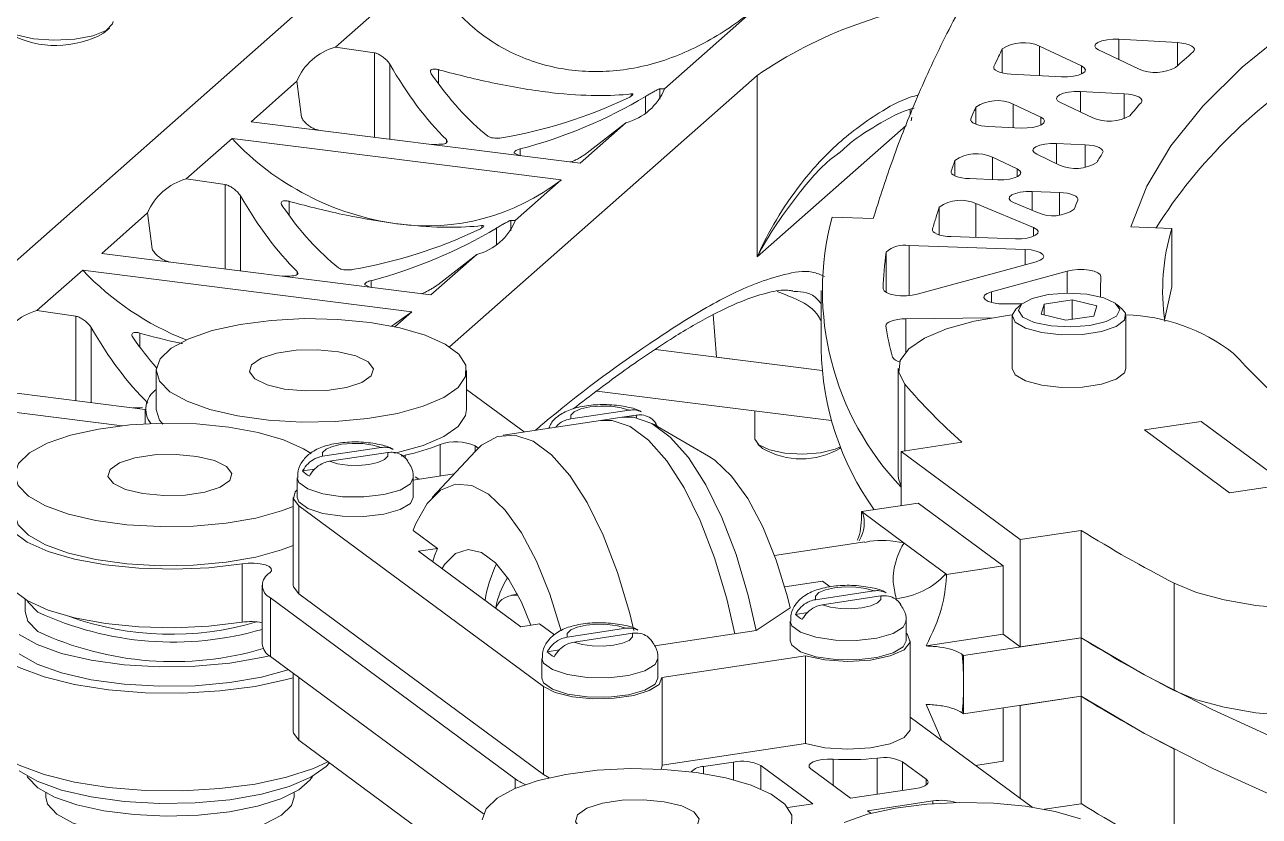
# Model space of a CAD drawing. Header units: millimetres. Extents: x 30 to 313, y 16 to 167.
# Drawn here: x 139.13 to 168.95, y 70.32 to 89.44 of the extents above; entities that cross this region are included whole.
import ezdxf

# ---------------------------------------------------------------- set-up
doc = ezdxf.new("R2010")
doc.units = ezdxf.units.MM

msp = doc.modelspace()

# ---------------------------------------------------------------- linework, layer by layer
at = {"color": 7, "linetype": 'Continuous', "lineweight": 15}
for p, q in [((146.635, 88.892), (149.05, 91.022)), ((154.586, 87.89), (157.001, 90.02)), ((128.372, 74.435), (145.596, 89.625)), ((141.033, 89.231), (141.173, 89.355)), ((146.635, 88.892), (147.575, 88.76)), ((163.646, 88.92), (164.661, 88.44)), ((166.975, 89.003), (165.564, 89.085)), ((165.069, 88.825), (166.052, 88.36)), ((144.596, 87.093), (145.703, 88.069)), ((145.814, 87.207), (145.703, 88.069)), ((149.392, 81.659), (156.821, 88.211)), ((156.821, 83.827), (156.821, 88.211)), ((164.178, 88.179), (162.962, 88.24)), ((154.475, 87.89), (154.586, 87.89)), ((165.693, 87.766), (164.631, 87.819)), ((163.01, 87.518), (163.676, 87.203)), ((164.148, 87.558), (164.936, 87.185)), ((160.522, 87.39), (160.522, 87.267)), ((152.547, 86.091), (144.596, 87.093)), ((152.547, 86.091), (153.654, 87.067)), ((153.654, 87.067), (152.714, 86.338)), ((163.202, 86.941), (162.419, 86.976)), ((143.029, 85.711), (144.136, 86.688)), ((152.087, 85.686), (144.136, 86.688)), ((164.745, 86.538), (164.052, 86.568)), ((158.805, 86.343), (158.731, 86.287)), ((162.507, 86.235), (163.102, 85.953)), ((163.578, 86.307), (164.129, 86.046)), ((143.029, 85.711), (143.968, 85.579)), ((150.98, 84.71), (152.087, 85.686)), ((162.637, 85.692), (161.951, 85.718)), ((164.128, 85.384), (163.467, 85.409)), ((162.109, 85.119), (163.502, 84.536)), ((163.02, 85.139), (163.596, 84.898)), ((140.989, 83.913), (142.096, 84.889)), ((142.208, 84.027), (142.096, 84.889)), ((159.628, 84.758), (158.633, 84.791)), ((150.869, 84.71), (150.98, 84.71)), ((166.843, 84.517), (165.848, 84.551)), ((166.843, 83.103), (166.843, 84.517)), ((163.062, 84.267), (161.507, 84.318)), ((148.94, 82.911), (140.989, 83.913)), ((148.94, 82.911), (150.047, 83.887)), ((150.047, 83.887), (149.108, 83.157)), ((163.296, 84.007), (160.492, 84.101)), ((163.563, 83.713), (160.685, 82.928)), ((139.423, 82.531), (140.53, 83.507)), ((148.481, 82.506), (140.53, 83.507)), ((164.313, 83.486), (162.484, 82.988)), ((157.718, 82.992), (157.682, 83.005)), ((158.368, 83.018), (158.368, 81.604)), ((165.118, 83.018), (165.118, 82.865)), ((166.668, 82.311), (166.843, 83.103)), ((162.816, 82.692), (163.22, 82.696)), ((163.212, 82.69), (163.072, 82.566)), ((163.684, 82.444), (163.758, 82.689)), ((164.431, 82.79), (163.758, 82.689)), ((163.758, 82.426), (163.758, 82.689)), ((164.431, 82.79), (165.031, 82.646)), ((164.431, 82.322), (164.431, 82.79)), ((165.031, 82.646), (164.958, 82.401)), ((165.12, 82.878), (165.119, 82.865)), ((165.644, 82.566), (165.504, 82.69)), ((139.423, 82.531), (140.362, 82.399)), ((148.07, 82.143), (148.481, 82.506)), ((155.838, 81.404), (155.762, 82.436)), ((160.417, 82.334), (162.479, 82.355)), ((162.983, 82.404), (162.983, 81.131)), ((163.684, 82.444), (164.284, 82.3)), ((164.284, 82.3), (164.958, 82.401)), ((165.733, 81.131), (165.733, 82.404)), ((158.391, 81.082), (154.363, 81.59)), ((158.391, 81.082), (155.838, 81.404)), ((142.304, 81.089), (142.304, 80.146)), ((149.804, 80.146), (149.804, 81.089)), ((160.233, 81.131), (160.233, 78.538)), ((142.039, 80.146), (137.383, 80.732)), ((149.804, 80.63), (151.196, 79.603)), ((158.621, 79.875), (152.952, 80.589)), ((141.483, 79.752), (136.924, 80.327)), ((142.039, 80.146), (142.039, 79.797)), ((152.322, 79.917), (153.734, 80.129)), ((153.555, 79.958), (153.034, 79.88)), ((153.898, 80.008), (153.615, 79.965)), ((156.763, 80.109), (156.763, 79.441)), ((153.034, 79.88), (150.69, 79.527)), ((155.645, 79.021), (154.315, 79.787)), ((154.418, 79.727), (154.369, 79.804)), ((166.179, 79.65), (167.547, 79.856)), ((168.237, 78.131), (166.179, 79.65)), ((167.547, 79.856), (169.512, 78.404)), ((160.299, 79.131), (161.771, 79.353)), ((146.325, 79.014), (147.737, 79.227)), ((147.901, 79.105), (146.489, 78.893)), ((150.014, 79.14), (148.967, 78.016)), ((150.082, 79.21), (150.01, 79.263)), ((156.836, 79.309), (156.953, 79.205)), ((158.824, 79.205), (158.846, 79.226)), ((160.299, 79.131), (163.179, 77.005)), ((160.299, 77.823), (160.299, 79.131)), ((145.713, 78.494), (145.713, 78.023)), ((145.842, 78.659), (146.136, 78.703)), ((148.513, 78.441), (149.501, 78.589)), ((148.513, 78.023), (148.513, 78.494)), ((148.647, 78.461), (148.564, 78.522)), ((169.255, 78.284), (168.237, 78.131)), ((145.613, 78.023), (145.613, 75.901)), ((159.344, 77.679), (160.711, 77.885)), ((162.768, 76.366), (160.711, 77.885)), ((151.657, 73.452), (145.746, 77.817)), ((145.746, 75.696), (145.746, 77.817)), ((159.344, 77.679), (159.364, 77.664)), ((159.344, 77.631), (159.344, 77.679)), ((159.364, 77.664), (160.372, 76.919)), ((148.51, 77.226), (149.098, 76.791)), ((159.296, 76.989), (159.286, 76.974)), ((163.179, 77.005), (164.651, 77.226)), ((163.179, 77.005), (163.179, 74.412)), ((164.651, 77.226), (164.651, 74.633)), ((148.643, 76.723), (149.098, 76.791)), ((151.111, 74.9), (148.643, 76.723)), ((159.425, 76.948), (157.244, 76.62)), ((160.372, 76.919), (161.38, 76.175)), ((144.377, 75.006), (144.377, 76.42)), ((161.401, 76.16), (162.768, 76.366)), ((162.768, 74.716), (162.768, 76.366)), ((161.38, 76.175), (161.401, 76.16)), ((161.401, 76.16), (161.401, 76.112)), ((144.863, 75.901), (144.863, 74.487)), ((158.403, 75.997), (157.491, 75.86)), ((158.233, 75.552), (159.645, 75.764)), ((158.589, 75.86), (158.403, 75.997)), ((166.896, 73.359), (166.896, 75.952)), ((139.135, 75.56), (139.135, 75.263)), ((145.062, 75.593), (150.974, 71.228)), ((145.062, 74.179), (145.062, 75.593)), ((151.657, 71.331), (145.746, 75.696)), ((151.033, 75.685), (150.886, 75.663)), ((159.809, 75.643), (158.397, 75.43)), ((156.802, 74.807), (157.624, 75.357)), ((157.75, 75.196), (158.044, 75.241)), ((151.567, 74.969), (151.111, 74.9)), ((151.567, 74.969), (151.924, 74.705)), ((157.621, 75.032), (157.621, 74.56)), ((160.421, 74.56), (160.421, 75.032)), ((152.236, 74.65), (153.648, 74.862)), ((153.813, 74.74), (152.401, 74.528)), ((156.802, 74.807), (154.348, 74.437)), ((160.905, 74.435), (162.768, 74.716)), ((161.812, 74.206), (164.651, 74.633)), ((162.768, 74.716), (163.179, 74.412)), ((164.651, 74.633), (163.179, 74.412)), ((164.651, 73.219), (164.651, 74.633)), ((151.753, 74.294), (152.047, 74.338)), ((160.521, 72.439), (160.521, 74.56)), ((145.062, 74.179), (150.208, 70.379)), ((151.624, 74.129), (151.624, 73.658)), ((154.424, 73.658), (154.424, 74.129)), ((154.523, 73.676), (157.988, 74.198)), ((157.988, 72.076), (157.988, 74.198)), ((161.812, 74.206), (161.779, 74.231)), ((161.812, 73.499), (161.812, 74.206)), ((145.613, 73.772), (145.613, 72.366)), ((151.657, 71.331), (151.657, 73.452)), ((154.524, 71.537), (154.524, 73.658)), ((161.812, 72.792), (161.812, 73.499)), ((161.812, 72.792), (164.651, 73.219)), ((164.651, 73.219), (163.179, 72.998)), ((164.651, 73.219), (164.651, 70.626)), ((160.905, 73.021), (161.283, 72.154)), ((161.812, 72.792), (161.779, 72.817)), ((162.768, 71.651), (162.768, 72.936)), ((163.179, 72.998), (163.179, 70.754)), ((160.521, 72.717), (163.464, 70.544)), ((145.746, 72.16), (149.929, 69.071)), ((154.524, 71.555), (157.988, 72.076)), ((166.896, 71.945), (166.896, 69.352)), ((155.523, 71.523), (156.249, 71.632)), ((160.338, 71.637), (160.908, 71.216)), ((162.1, 71.551), (162.768, 71.651)), ((151.794, 71.251), (151.657, 71.331)), ((154.524, 71.537), (154.506, 71.458)), ((156.911, 71.548), (158.167, 70.621)), ((158.12, 71.466), (159.079, 70.758)), ((160.658, 70.995), (159.079, 70.758)), ((139.635, 70.891), (139.635, 70.785)), ((145.635, 70.785), (145.635, 70.891)), ((158.167, 70.621), (157.564, 70.53)), ((161.069, 70.692), (159.49, 70.454)), ((159.49, 70.454), (159.573, 70.393)), ((163.761, 70.492), (164.651, 70.626))]:
    msp.add_line(p, q, dxfattribs=at)
at = {"color": 8, "linetype": 'Continuous', "lineweight": 15}
for p, q in [((163.646, 88.205), (163.646, 88.92)), ((165.564, 88.591), (165.564, 89.085)), ((166.975, 88.441), (166.975, 89.003)), ((147.575, 86.718), (147.575, 88.76)), ((162.744, 88.27), (162.744, 88.851)), ((147.947, 86.671), (147.947, 88.484)), ((149.12, 88.012), (149.12, 88.351)), ((162.543, 88.379), (162.543, 88.43)), ((164.661, 88.248), (164.661, 88.44)), ((153.777, 87.711), (153.777, 87.764)), ((154.129, 87.319), (154.129, 87.705)), ((154.475, 87.638), (154.475, 87.89)), ((164.631, 87.33), (164.631, 87.819)), ((165.693, 87.162), (165.693, 87.766)), ((162.106, 87.032), (162.106, 87.445)), ((163.01, 86.95), (163.01, 87.518)), ((160.563, 87.204), (160.544, 87.111)), ((161.989, 87.118), (161.989, 87.163)), ((163.676, 87.011), (163.676, 87.203)), ((160.422, 87.003), (156.821, 83.827)), ((149.314, 86.585), (149.314, 86.66)), ((164.052, 86.083), (164.052, 86.568)), ((164.745, 85.991), (164.745, 86.538)), ((151.1, 86.274), (151.1, 86.435)), ((162.507, 85.697), (162.507, 86.235)), ((161.602, 85.785), (161.602, 86.159)), ((163.102, 85.761), (163.102, 85.953)), ((161.51, 85.864), (161.51, 85.903)), ((143.968, 83.537), (143.968, 85.579)), ((163.467, 84.952), (163.467, 85.409)), ((164.128, 84.842), (164.128, 85.384)), ((144.341, 83.49), (144.341, 85.304)), ((145.513, 84.832), (145.513, 85.171)), ((161.221, 84.361), (161.221, 85.033)), ((162.109, 84.298), (162.109, 85.119)), ((150.171, 84.531), (150.171, 84.584)), ((150.522, 84.139), (150.522, 84.525)), ((150.869, 84.458), (150.869, 84.71)), ((161.059, 84.468), (161.059, 84.501)), ((163.502, 84.329), (163.502, 84.536)), ((159.943, 82.969), (159.943, 83.944)), ((160.492, 82.895), (160.492, 84.101)), ((163.296, 83.64), (163.296, 84.007)), ((145.708, 83.404), (145.708, 83.48)), ((147.494, 83.093), (147.494, 83.255)), ((164.313, 82.953), (164.313, 83.486)), ((162.484, 82.73), (162.484, 82.988)), ((140.362, 80.357), (140.362, 82.399)), ((160.417, 81.537), (160.417, 82.334)), ((140.734, 80.31), (140.734, 82.123)), ((141.907, 81.652), (141.907, 81.99)), ((160.389, 79.145), (160.389, 80.757)), ((153.908, 79.947), (153.898, 80.008)), ((149.167, 78.539), (149.167, 79.3)), ((150.01, 79.136), (150.01, 79.263)), ((148.316, 78.971), (148.316, 79.04)), ((151.019, 75.711), (150.991, 75.679)), ((145.746, 73.674), (145.746, 72.16)), ((156.249, 71.205), (156.249, 71.632)), ((158.657, 71.069), (158.657, 71.699)), ((159.726, 70.855), (159.726, 71.727)), ((160.338, 70.947), (160.338, 71.637)), ((155.237, 71.395), (155.237, 71.401)), ((155.523, 71.355), (155.523, 71.523)), ((156.911, 70.981), (156.911, 71.548)), ((150.974, 70.993), (150.974, 71.228)), ((160.908, 71.079), (160.908, 71.216)), ((161.069, 70.629), (161.069, 70.692))]:
    msp.add_line(p, q, dxfattribs=at)
at = {"color": 7, "linetype": 'Continuous', "lineweight": 15, "flags": 128}
for points in [[(172.956, 91.35), (172.458, 91.087), (170.981, 90.224), (169.673, 89.331), (168.541, 88.412), (167.589, 87.47), (166.821, 86.51), (166.239, 85.536), (165.848, 84.551)], [(141.262, 89.517), (141.25, 89.457), (141.093, 89.297), (140.774, 89.166), (140.334, 89.083), (139.834, 89.059), (139.341, 89.096), (138.922, 89.19), (138.634, 89.328)], [(165.069, 88.825), (165.003, 88.869), (164.978, 88.917), (164.996, 88.966), (165.056, 89.01), (165.152, 89.047), (165.276, 89.074), (165.417, 89.087), (165.564, 89.085)], [(167.356, 88.779), (167.384, 88.814), (167.388, 88.851), (167.368, 88.887), (167.325, 88.921), (167.26, 88.951), (167.178, 88.975), (167.081, 88.993), (166.975, 89.003)], [(162.962, 88.24), (162.867, 88.248), (162.778, 88.262), (162.7, 88.282), (162.634, 88.306), (162.584, 88.334), (162.551, 88.365), (162.537, 88.398), (162.543, 88.43)], [(164.178, 88.179), (164.323, 88.179), (164.463, 88.192), (164.584, 88.219), (164.678, 88.256), (164.736, 88.301), (164.752, 88.349), (164.727, 88.396), (164.661, 88.44)], [(164.148, 87.558), (164.082, 87.601), (164.057, 87.649), (164.073, 87.697), (164.131, 87.742), (164.225, 87.779), (164.346, 87.805), (164.485, 87.819), (164.631, 87.819)], [(166.098, 87.553), (166.117, 87.588), (166.114, 87.624), (166.088, 87.658), (166.041, 87.69), (165.974, 87.718), (165.891, 87.741), (165.796, 87.757), (165.693, 87.766)], [(162.419, 86.976), (162.324, 86.983), (162.234, 86.997), (162.154, 87.016), (162.087, 87.04), (162.035, 87.067), (162.001, 87.098), (161.985, 87.131), (161.989, 87.163)], [(163.676, 87.203), (163.741, 87.16), (163.767, 87.113), (163.751, 87.065), (163.695, 87.02), (163.604, 86.983), (163.484, 86.956), (163.346, 86.942), (163.202, 86.941)], [(163.578, 86.307), (163.513, 86.35), (163.487, 86.397), (163.503, 86.445), (163.559, 86.489), (163.65, 86.526), (163.77, 86.553), (163.908, 86.567), (164.052, 86.568)], [(165.169, 86.338), (165.18, 86.372), (165.169, 86.406), (165.138, 86.439), (165.088, 86.469), (165.02, 86.495), (164.938, 86.515), (164.845, 86.53), (164.745, 86.538)], [(162.637, 85.692), (162.78, 85.693), (162.916, 85.708), (163.034, 85.735), (163.124, 85.772), (163.178, 85.816), (163.193, 85.864), (163.167, 85.911), (163.102, 85.953)], [(161.951, 85.718), (161.855, 85.724), (161.765, 85.737), (161.684, 85.756), (161.615, 85.78), (161.562, 85.807), (161.526, 85.838), (161.509, 85.87), (161.51, 85.903)], [(163.02, 85.139), (162.946, 85.182), (162.912, 85.229), (162.922, 85.278), (162.973, 85.324), (163.062, 85.363), (163.181, 85.391), (163.32, 85.407), (163.467, 85.409)], [(164.567, 85.195), (164.571, 85.229), (164.555, 85.261), (164.52, 85.292), (164.467, 85.32), (164.398, 85.345), (164.317, 85.364), (164.226, 85.377), (164.128, 85.384)], [(161.507, 84.318), (161.411, 84.325), (161.32, 84.337), (161.239, 84.355), (161.17, 84.379), (161.115, 84.406), (161.078, 84.436), (161.059, 84.468), (161.059, 84.501)], [(163.062, 84.267), (163.207, 84.269), (163.345, 84.285), (163.463, 84.314), (163.55, 84.353), (163.601, 84.398), (163.609, 84.447), (163.576, 84.494), (163.502, 84.536)], [(163.563, 83.713), (163.662, 83.749), (163.725, 83.793), (163.747, 83.841), (163.725, 83.89), (163.663, 83.934), (163.564, 83.97), (163.439, 83.996), (163.296, 84.007)], [(165.129, 83.354), (165.112, 83.401), (165.056, 83.444), (164.966, 83.481), (164.848, 83.507), (164.713, 83.522), (164.571, 83.523), (164.434, 83.511), (164.313, 83.486)], [(159.869, 83.057), (159.888, 83.01), (159.946, 82.968), (160.037, 82.932), (160.154, 82.906), (160.288, 82.892), (160.429, 82.891), (160.565, 82.903), (160.685, 82.928)], [(162.816, 82.692), (162.662, 82.698), (162.522, 82.72), (162.408, 82.755), (162.332, 82.8), (162.301, 82.851), (162.318, 82.902), (162.381, 82.949), (162.484, 82.988)], [(163.854, 82.917), (163.465, 82.825), (163.212, 82.69), (163.133, 82.532), (163.241, 82.377), (163.519, 82.247), (163.925, 82.163), (164.396, 82.137), (164.862, 82.173), (165.251, 82.266), (165.504, 82.401), (165.582, 82.558), (165.474, 82.713), (165.196, 82.843), (164.791, 82.927), (164.319, 82.953), (163.854, 82.917)], [(142.637, 80.574), (142.385, 80.831), (142.305, 81.1), (142.4, 81.369), (142.666, 81.624), (143.09, 81.854), (143.653, 82.049), (144.329, 82.199), (145.085, 82.296), (145.886, 82.338), (146.695, 82.32), (147.475, 82.246), (148.188, 82.117), (148.801, 81.94), (149.285, 81.723), (149.619, 81.477), (149.786, 81.212), (149.779, 80.942), (149.597, 80.679), (149.25, 80.434), (148.753, 80.221), (148.13, 80.048), (147.41, 79.923), (146.627, 79.853), (145.817, 79.841), (145.018, 79.888), (144.267, 79.99), (143.6, 80.144), (143.048, 80.342), (142.637, 80.574)], [(148.481, 82.506), (148.062, 82.207), (147.987, 82.16)], [(159.932, 82.16), (159.937, 82.193), (159.962, 82.225), (160.005, 82.254), (160.064, 82.281), (160.139, 82.303), (160.224, 82.319), (160.318, 82.33), (160.417, 82.334)], [(160.389, 80.757), (160.242, 81.04), (160.275, 81.327), (160.487, 81.606), (160.867, 81.864), (161.401, 82.09), (162.063, 82.274), (162.826, 82.408), (162.985, 82.428)], [(163.072, 82.566), (162.984, 82.421), (163.058, 82.254), (163.307, 82.108), (163.699, 82.001), (164.179, 81.949), (164.684, 81.958), (165.144, 82.028), (165.499, 82.148), (165.699, 82.302), (165.718, 82.471), (165.644, 82.566)], [(147.422, 81.295), (147.128, 81.438), (146.705, 81.539), (146.204, 81.586), (145.684, 81.573), (145.209, 81.502), (144.836, 81.381), (144.61, 81.224), (144.559, 81.051), (144.687, 80.883), (144.981, 80.74), (145.404, 80.638), (145.905, 80.591), (146.425, 80.604), (146.9, 80.676), (147.272, 80.797), (147.498, 80.953), (147.55, 81.126), (147.422, 81.295)], [(162.983, 81.131), (163.058, 80.982), (163.307, 80.835), (163.699, 80.729), (164.179, 80.676), (164.684, 80.686), (165.144, 80.755), (165.499, 80.875), (165.699, 81.03), (165.733, 81.131)], [(142.461, 79.788), (142.385, 79.889), (142.304, 80.146)], [(149.804, 80.146), (149.779, 79.999), (149.597, 79.736), (149.25, 79.492), (148.753, 79.278), (148.13, 79.105), (148.049, 79.087)], [(153.734, 80.129), (153.538, 80.187), (153.296, 80.222), (153.034, 80.228), (152.781, 80.205), (152.562, 80.157), (152.403, 80.087), (152.32, 80.004), (152.322, 79.917)], [(156.802, 74.807), (156.609, 75.653), (156.316, 76.64), (155.971, 77.54), (155.582, 78.328), (155.162, 78.981), (154.723, 79.479), (154.277, 79.808), (153.837, 79.959), (153.555, 79.958)], [(139.217, 78.048), (138.965, 78.305), (138.885, 78.574), (138.98, 78.843), (139.246, 79.098), (139.671, 79.328), (140.234, 79.523), (140.909, 79.673), (141.665, 79.77), (142.467, 79.812), (143.276, 79.794), (144.055, 79.72), (144.768, 79.591), (145.381, 79.414), (145.866, 79.197), (146.051, 79.078)], [(153.034, 79.88), (153.316, 79.881), (153.756, 79.73), (154.201, 79.401), (154.641, 78.902), (155.061, 78.25), (155.449, 77.462), (155.795, 76.561), (156.088, 75.574), (156.281, 74.728)], [(156.281, 74.728), (156.088, 75.574), (155.795, 76.561), (155.449, 77.462), (155.061, 78.25), (154.641, 78.902), (154.201, 79.401), (153.756, 79.73), (153.316, 79.881), (153.034, 79.88)], [(150.014, 79.14), (150.163, 79.281), (150.552, 79.496), (150.972, 79.528), (151.411, 79.377), (151.857, 79.048), (152.297, 78.55), (152.717, 77.897), (153.105, 77.109), (153.451, 76.208), (153.744, 75.222), (153.845, 74.804)], [(158.84, 79.241), (158.708, 79.184), (158.351, 79.099), (157.923, 79.066), (157.49, 79.09), (157.118, 79.168), (156.863, 79.287), (156.764, 79.429), (156.763, 79.441)], [(144.002, 78.769), (143.709, 78.912), (143.286, 79.013), (142.784, 79.06), (142.265, 79.047), (141.79, 78.976), (141.417, 78.855), (141.191, 78.698), (141.139, 78.525), (141.268, 78.357), (141.561, 78.214), (141.984, 78.112), (142.486, 78.065), (143.005, 78.078), (143.48, 78.15), (143.853, 78.271), (144.079, 78.427), (144.131, 78.6), (144.002, 78.769)], [(147.737, 79.227), (147.541, 79.285), (147.299, 79.319), (147.038, 79.325), (146.784, 79.303), (146.566, 79.254), (146.406, 79.185), (146.323, 79.102), (146.325, 79.014)], [(146.489, 78.893), (146.685, 78.835), (146.927, 78.801), (147.189, 78.794), (147.442, 78.817), (147.661, 78.865), (147.82, 78.935), (147.903, 79.018), (147.901, 79.105)], [(148.316, 79.04), (148.249, 79.022), (148.226, 79.014)], [(157.624, 75.357), (157.558, 75.617), (157.284, 76.507), (156.96, 77.307), (156.597, 77.991), (156.206, 78.534), (155.801, 78.919), (155.645, 79.021)], [(160.233, 78.538), (160.242, 78.447), (160.299, 78.292)], [(145.746, 77.817), (145.618, 77.983), (145.665, 78.154), (145.713, 78.202)], [(148.513, 77.232), (148.576, 77.388), (148.85, 77.874), (149.174, 78.196), (149.538, 78.342), (149.928, 78.308), (150.333, 78.096), (150.737, 77.711), (151.128, 77.168), (151.492, 76.484), (151.816, 75.684), (152.087, 74.803)], [(138.885, 78.084), (138.838, 78.039), (138.658, 77.762), (138.657, 77.479), (138.836, 77.202), (139.187, 76.944), (139.693, 76.717), (140.332, 76.53), (141.075, 76.392), (141.888, 76.31), (142.735, 76.287), (143.577, 76.324), (144.377, 76.42)], [(145.613, 77.803), (145.333, 77.695), (144.711, 77.522), (143.991, 77.397), (143.207, 77.327), (142.397, 77.315), (141.598, 77.362), (140.848, 77.464), (140.181, 77.618), (139.629, 77.816), (139.217, 78.048)], [(145.713, 78.023), (145.753, 77.912), (145.965, 77.756), (146.331, 77.636), (146.804, 77.568), (147.318, 77.561), (147.804, 77.617), (148.198, 77.728), (148.444, 77.878), (148.513, 78.023)], [(139.217, 77.106), (138.965, 77.363), (138.885, 77.62)], [(173.831, 77.441), (174.22, 77.185), (174.44, 76.907), (174.482, 76.62), (174.344, 76.336), (174.032, 76.068), (173.56, 75.827), (172.948, 75.625), (172.223, 75.469), (171.417, 75.367), (170.564, 75.323), (169.703, 75.339), (168.871, 75.415), (168.104, 75.546), (167.436, 75.728), (166.896, 75.952)], [(145.613, 76.86), (145.333, 76.752), (144.711, 76.579), (143.991, 76.455), (143.207, 76.385), (142.397, 76.373), (141.598, 76.419), (140.848, 76.521), (140.181, 76.675), (139.629, 76.873), (139.217, 77.106)], [(148.984, 76.471), (149.028, 76.609), (149.098, 76.791)], [(149.209, 76.305), (149.272, 76.402), (149.537, 76.668), (149.84, 76.766), (150.166, 76.69), (150.5, 76.443), (150.825, 76.038), (151.128, 75.494), (151.358, 74.937)], [(145.053, 76.203), (145.092, 76.252), (145.085, 76.302), (145.034, 76.35), (144.942, 76.39), (144.818, 76.419), (144.674, 76.434), (144.522, 76.435), (144.377, 76.42)], [(138.635, 76.206), (138.657, 76.065), (138.836, 75.788), (139.187, 75.53), (139.693, 75.302), (140.332, 75.116), (141.075, 74.978), (141.888, 74.896), (142.735, 74.873), (143.577, 74.91), (144.377, 75.006)], [(145.746, 75.696), (145.618, 75.862), (145.613, 75.901)], [(159.645, 75.764), (159.449, 75.823), (159.207, 75.857), (158.945, 75.863), (158.692, 75.84), (158.474, 75.792), (158.314, 75.722), (158.231, 75.639), (158.233, 75.552)], [(139.445, 75.254), (139.205, 75.503), (139.19, 75.528)], [(158.397, 75.43), (158.593, 75.372), (158.835, 75.338), (159.096, 75.332), (159.35, 75.354), (159.568, 75.403), (159.728, 75.472), (159.811, 75.555), (159.809, 75.643)], [(139.445, 74.783), (139.205, 75.032), (139.135, 75.263)], [(153.648, 74.862), (153.452, 74.92), (153.211, 74.954), (152.949, 74.96), (152.695, 74.938), (152.477, 74.889), (152.318, 74.82), (152.234, 74.737), (152.236, 74.65)], [(145.038, 74.197), (144.849, 74.152), (144.081, 74.02), (143.245, 73.945), (142.381, 73.932), (141.529, 73.982), (140.729, 74.091), (140.017, 74.255), (139.428, 74.466), (138.989, 74.714)], [(152.401, 74.528), (152.596, 74.47), (152.838, 74.436), (153.1, 74.43), (153.353, 74.452), (153.572, 74.501), (153.731, 74.57), (153.814, 74.653), (153.813, 74.74)], [(160.421, 74.74), (160.452, 74.71), (160.517, 74.524), (160.372, 74.343), (160.038, 74.193), (159.562, 74.094), (159.01, 74.06), (158.46, 74.096), (157.988, 74.198)], [(164.651, 74.633), (166.168, 73.746), (167.835, 72.889), (169.646, 72.066), (171.596, 71.278), (173.678, 70.529), (175.885, 69.821), (178.21, 69.156), (180.645, 68.537)], [(157.621, 74.56), (157.661, 74.45), (157.873, 74.293), (158.239, 74.173), (158.712, 74.105), (159.226, 74.099), (159.712, 74.154), (160.105, 74.265), (160.352, 74.416), (160.421, 74.56)], [(145.613, 73.667), (145.455, 73.623), (144.692, 73.457), (143.844, 73.347), (142.947, 73.295), (142.037, 73.305), (141.151, 73.375), (140.326, 73.504), (139.596, 73.685), (138.99, 73.912), (138.534, 74.174)], [(145.495, 73.859), (144.849, 73.681), (144.081, 73.548), (143.245, 73.474), (142.381, 73.461), (141.529, 73.51), (140.729, 73.619), (140.017, 73.783), (139.428, 73.995), (138.989, 74.243)], [(174.488, 74.104), (174.482, 74.027), (174.344, 73.743), (174.032, 73.475), (173.56, 73.235), (172.948, 73.032), (172.223, 72.876), (171.417, 72.774), (170.564, 72.73), (169.703, 72.746), (168.871, 72.822), (168.104, 72.953), (167.436, 73.135), (166.896, 73.359)], [(154.523, 73.676), (154.454, 73.507), (154.217, 73.355), (153.84, 73.238), (153.367, 73.171), (152.854, 73.161), (152.361, 73.209), (151.946, 73.31), (151.657, 73.452)], [(151.624, 73.658), (151.664, 73.547), (151.876, 73.391), (152.243, 73.271), (152.715, 73.203), (153.229, 73.196), (153.716, 73.252), (154.109, 73.363), (154.355, 73.513), (154.424, 73.658)], [(164.651, 73.219), (166.168, 72.332), (167.835, 71.475), (169.646, 70.652), (171.596, 69.864), (173.678, 69.115), (175.885, 68.407), (178.21, 67.742), (180.645, 67.123)], [(145.613, 72.366), (145.618, 72.326), (145.746, 72.16)], [(160.521, 72.439), (160.517, 72.403), (160.372, 72.222), (160.038, 72.072), (159.562, 71.973), (159.01, 71.939), (158.46, 71.975), (157.988, 72.076)], [(146.451, 71.64), (146.104, 71.479), (145.455, 71.266), (144.692, 71.1), (143.844, 70.99), (142.947, 70.938), (142.037, 70.948), (141.151, 71.018), (140.326, 71.147), (139.596, 71.328), (138.99, 71.555), (138.534, 71.817)], [(146.492, 71.61), (146.414, 71.526), (146.043, 71.265), (145.513, 71.037), (144.849, 70.853), (144.081, 70.72), (143.245, 70.645), (142.381, 70.632), (141.529, 70.682), (140.729, 70.791), (140.017, 70.955), (139.428, 71.166), (138.989, 71.415)], [(158.12, 71.466), (158.082, 71.509), (158.079, 71.553), (158.112, 71.597), (158.179, 71.636), (158.275, 71.667), (158.392, 71.689), (158.522, 71.7), (158.657, 71.699)], [(150.179, 70.235), (150.274, 70.503), (150.54, 70.759), (150.965, 70.989), (151.528, 71.183), (152.203, 71.333), (152.959, 71.431), (153.761, 71.472), (154.57, 71.455), (155.349, 71.38), (156.062, 71.251), (156.675, 71.074), (157.16, 70.858), (157.494, 70.611), (157.661, 70.347), (157.653, 70.076)], [(139.445, 71.012), (139.205, 71.26), (139.19, 71.285)], [(146.08, 71.285), (146.027, 71.204), (145.75, 70.96), (145.317, 70.742), (144.749, 70.562), (144.075, 70.428), (143.329, 70.348), (142.548, 70.325), (141.772, 70.361), (141.039, 70.453), (140.386, 70.598), (139.845, 70.787), (139.445, 71.012)], [(160.908, 71.216), (160.939, 71.185), (160.952, 71.153), (160.945, 71.12), (160.92, 71.088), (160.876, 71.059), (160.817, 71.033), (160.743, 71.012), (160.658, 70.995)], [(139.901, 70.373), (139.68, 70.613), (139.635, 70.785)], [(145.635, 70.785), (145.573, 70.582), (145.329, 70.345), (144.916, 70.135), (144.36, 69.966), (143.695, 69.849), (142.964, 69.791), (142.212, 69.795), (141.487, 69.861), (140.834, 69.985), (140.294, 70.159), (139.901, 70.373)], [(155.296, 70.429), (155.003, 70.572), (154.58, 70.674), (154.078, 70.721), (153.559, 70.708), (153.084, 70.636), (152.711, 70.515), (152.485, 70.358), (152.433, 70.186), (152.562, 70.017), (152.855, 69.874), (153.278, 69.773), (153.78, 69.726), (154.299, 69.739), (154.774, 69.81), (155.147, 69.931), (155.373, 70.088), (155.425, 70.261), (155.296, 70.429)], [(158.924, 70.175), (159.487, 70.37), (160.163, 70.519), (160.919, 70.617), (161.72, 70.658), (162.529, 70.641), (163.309, 70.566), (164.022, 70.437), (164.635, 70.26)]]:
    msp.add_lwpolyline(points, dxfattribs=at)
at = {"color": 8, "linetype": 'Continuous', "lineweight": 15, "flags": 128}
for points in [[(145.713, 78.494), (145.753, 78.384), (145.965, 78.227), (146.331, 78.107), (146.804, 78.039), (147.318, 78.033), (147.804, 78.088), (148.198, 78.199), (148.444, 78.35), (148.513, 78.493)], [(157.621, 75.032), (157.661, 74.921), (157.873, 74.765), (158.239, 74.644), (158.712, 74.576), (159.226, 74.57), (159.712, 74.626), (160.105, 74.736), (160.352, 74.887), (160.421, 75.031)], [(151.624, 74.13), (151.664, 74.019), (151.876, 73.862), (152.243, 73.742), (152.715, 73.674), (153.229, 73.668), (153.716, 73.723), (154.109, 73.834), (154.355, 73.985), (154.424, 74.128)]]:
    msp.add_lwpolyline(points, dxfattribs=at)
at = {"color": 7, "linetype": 'Continuous', "lineweight": 15}
for centre, radius, start, end in [((162.902, 79.298), 10.79, 95.7172, 124.3054), ((139.88, 91.311), 2.378, 242.189, 299.0005), ((147, 87.538), 1.403, 105.0915, 157.7277), ((163.258, 88.06), 0.943, 65.7212, 123.0486), ((176.984, 77.557), 14.786, 130.6294, 132.8344), ((166.448, 89.336), 1.053, 247.8875, 297.275), ((177.04, 77.795), 12.543, 121.443, 147.5205), ((153.288, 88.422), 1.403, 285.0915, 337.7277), ((162.623, 86.674), 0.929, 65.38, 123.8369), ((174.149, 80.37), 10.789, 138.2589, 140.4719), ((165.329, 88.116), 1.01, 247.1075, 299.5503), ((149.032, 91.281), 6.714, 223.176, 262.1196), ((162.121, 85.404), 0.916, 65.0771, 124.5186), ((171.981, 81.978), 8.088, 147.3813, 149.2786), ((164.518, 86.929), 0.965, 246.2038, 301.8902), ((143.394, 84.357), 1.403, 105.0915, 157.7277), ((148.853, 89.857), 5.279, 261.9294, 307.789), ((161.741, 84.295), 0.903, 65.9439, 125.1798), ((170.497, 82.738), 6.419, 157.4908, 159.5427), ((165.281, 83.016), 6.88, 165.0521, 223.6115), ((163.965, 85.737), 0.917, 246.2773, 304.4499), ((149.682, 85.241), 1.403, 285.0915, 337.7277), ((171.739, 83.02), 5.12, 163.001, 188.4437), ((165.709, 83.016), 5.84, 170.855, 179.5956), ((160.363, 83.513), 0.602, 77.6559, 134.2514), ((145.542, 88.261), 6.908, 223.482, 248.653), ((170.318, 83.018), 5.2, 176.2991, 181.541), ((139.788, 81.177), 1.403, 105.0915, 157.7277), ((165.615, 77.986), 4.443, 52.3815, 88.5017), ((166.004, 83.067), 6.139, 188.5033, 195.6731), ((165.275, 81.734), 6.908, 181.0756, 215.474), ((181.638, 93.773), 18.102, 222.6641, 244.4503), ((160.302, 81.544), 0.248, 212.8938, 261.1979), ((142.621, 80.153), 0.568, 123.85, 217.9339), ((171.1, 89.92), 14.096, 220.5475, 228.5628), ((149.544, 78.262), 1.104, 65.041, 109.9675), ((147.145, 84.387), 5.474, 282.3503, 291.6681), ((157.888, 80.798), 1.847, 239.5775, 300.4225), ((146.232, 79.015), 0.528, 222.3824, 244.7321), ((160.531, 76.889), 1.4, 146.4379, 148.0086), ((181.393, 104.103), 31.665, 238.0813, 242.753), ((153.516, 74.999), 3.31, 154.6223, 170.6527), ((145.214, 75.9), 0.343, 118.0981, 243.7267), ((152.636, 74.934), 2.171, 148.0124, 168.8189), ((159.987, 77.467), 1.9, 275.8468, 317.1506), ((154.537, 73.882), 7.217, 18.0019, 18.5283), ((150.966, 75.161), 0.499, 80.3585, 157.085), ((142.711, 82.236), 7.708, 244.9291, 286.2119), ((158.14, 75.552), 0.528, 222.3824, 244.7321), ((142.662, 81.912), 7.197, 250.0896, 286.6461), ((144.594, 73.644), 1.379, 78.7372, 99.0479), ((142.712, 81.762), 7.706, 244.9184, 286.4254), ((181.393, 101.511), 31.665, 238.0813, 242.753), ((145.262, 74.526), 0.4, 185.5465, 240.1583), ((152.143, 74.65), 0.528, 222.3824, 244.7321), ((153.574, 73.489), 8.238, 0.0687, 5.1656), ((155.13, 73.484), 6.682, 354.2632, 0.1242), ((181.393, 100.096), 31.665, 238.0813, 242.753), ((156.455, 70.595), 1.057, 64.4364, 101.2021), ((159.02, 78.284), 6.595, 266.8428, 276.1406), ((159.891, 70.72), 1.02, 64.0037, 99.3251), ((155.533, 71.103), 0.42, 91.3124, 134.7987), ((151.788, 72.38), 1.411, 234.7237, 246.3015), ((161.272, 69.418), 1.289, 73.7916, 99.0489), ((181.393, 97.504), 31.665, 238.0813, 242.753)]:
    msp.add_arc(centre, radius, start, end, dxfattribs=at)
at = {"color": 8, "linetype": 'Continuous', "lineweight": 15}
msp.add_arc((158.624, 77.398), 0.787, 328.6702, 19.7455, dxfattribs=at)
at = {"color": 7, "linetype": 'Continuous', "lineweight": 15}
for centre, major_axis, ratio, start_param, end_param in [((149.869, 92.12), (-1.988, 6.457), 0.476834, 2.015928, 2.416064), ((150.419, 92.605), (-1.988, 6.457), 0.476834, 2.15545, 2.54014), ((149.869, 92.12), (7.937, 2.444), 0.699056, 4.652519, 5.052656), ((150.419, 92.605), (7.937, 2.444), 0.699056, 4.528444, 4.913133), ((150.419, 92.605), (7.937, 2.444), 0.699056, 3.948091, 3.958871), ((150.419, 92.605), (7.937, 2.444), 0.699056, 4.319142, 4.348228), ((150.419, 92.605), (-1.988, 6.457), 0.476834, 2.720356, 2.754961), ((150.419, 92.605), (-1.988, 6.457), 0.476834, 3.109712, 3.120492), ((146.263, 88.939), (-1.988, 6.457), 0.476834, 2.015928, 2.416064), ((146.813, 89.424), (-1.988, 6.457), 0.476834, 2.15545, 2.54014), ((146.813, 89.424), (7.937, 2.444), 0.699056, 4.528444, 4.913133), ((146.263, 88.939), (7.937, 2.444), 0.699056, 4.652519, 5.052656), ((146.813, 89.424), (7.937, 2.444), 0.699056, 3.948091, 3.958871), ((146.813, 89.424), (7.937, 2.444), 0.699056, 4.319142, 4.348228), ((146.813, 89.424), (-1.988, 6.457), 0.476834, 2.720356, 2.754961), ((146.813, 89.424), (-1.988, 6.457), 0.476834, 3.109712, 3.120492), ((142.657, 85.759), (-1.988, 6.457), 0.476834, 2.015928, 2.416064), ((143.207, 86.244), (-1.988, 6.457), 0.476834, 2.15545, 2.320642), ((143.207, 86.244), (7.937, 2.444), 0.699056, 4.319142, 4.348228)]:
    msp.add_ellipse(centre, major_axis=major_axis, ratio=ratio, start_param=start_param, end_param=end_param, dxfattribs=at)
for points, knots in [([(125.374, 89.061), (126.162, 89.431), (127.807, 90.202), (130.268, 91.42), (132.786, 92.725), (135.265, 94.088), (137.617, 95.481), (139.612, 96.779), (141.226, 97.961), (142.467, 99.006), (143.44, 100.006), (144.084, 100.945), (144.419, 101.816), (144.264, 102.365), (144.192, 102.624)], [0, 0, 0, 0, 0.089484, 0.18707, 0.290094, 0.395921, 0.501963, 0.605703, 0.684032, 0.75837, 0.827741, 0.891359, 0.948752, 1, 1, 1, 1]), ([(126.186, 88.031), (126.701, 88.273), (128.073, 88.917), (130.267, 90.006), (132.786, 91.311), (135.265, 92.674), (137.617, 94.066), (139.612, 95.365), (141.227, 96.546), (142.465, 97.592), (143.447, 98.591), (144.063, 99.531), (144.384, 100.191), (144.313, 100.53), (144.303, 100.579)], [0, 0, 0, 0, 0.063124, 0.168339, 0.279417, 0.393516, 0.507847, 0.619696, 0.704149, 0.784297, 0.859091, 0.927682, 0.989561, 1, 1, 1, 1]), ([(159.628, 84.758), (159.771, 85.208), (160.07, 86.15), (160.643, 87.606), (161.345, 89.139), (162.193, 90.708), (163.193, 92.271), (164.275, 93.684), (165.411, 94.926), (166.556, 95.984), (167.811, 96.948), (169.193, 97.794), (170.67, 98.521), (171.876, 98.898), (172.445, 99.076)], [0, 0, 0, 0, 0.089484, 0.18707, 0.290094, 0.395921, 0.501963, 0.605703, 0.684032, 0.75837, 0.827741, 0.891359, 0.948752, 1, 1, 1, 1]), ([(157.001, 90.02), (156.99, 90.01), (156.948, 89.973), (156.816, 89.861), (156.501, 89.606), (156.012, 89.257), (155.398, 88.906), (154.758, 88.627), (154.098, 88.428), (153.427, 88.315), (152.756, 88.292), (152.096, 88.359), (151.459, 88.517), (150.857, 88.762), (150.303, 89.087), (149.809, 89.484), (149.362, 89.973), (149.079, 90.437), (148.982, 90.781), (148.987, 90.945), (149.033, 91.001), (149.05, 91.022)], [0, 0, 0, 0, 0.008509, 0.03064, 0.065561, 0.131817, 0.196908, 0.261913, 0.3269, 0.391883, 0.456867, 0.521852, 0.586836, 0.65182, 0.716803, 0.781794, 0.846815, 0.925212, 0.957317, 0.984367, 1, 1, 1, 1]), ([(147.575, 88.76), (147.601, 88.751), (147.653, 88.735), (147.743, 88.683), (147.833, 88.617), (147.906, 88.546), (147.935, 88.501), (147.947, 88.484)], [0, 0, 0, 0, 0.194273, 0.38755, 0.610511, 0.848003, 1, 1, 1, 1]), ([(162.543, 88.43), (162.58, 88.509), (162.646, 88.649), (162.714, 88.789), (162.744, 88.851)], [0, 0, 0, 0, 0.558922, 1, 1, 1, 1]), ([(148.949, 88.251), (148.941, 88.266), (148.923, 88.297), (148.929, 88.335), (148.959, 88.36), (149.01, 88.368), (149.067, 88.364), (149.105, 88.355), (149.12, 88.351)], [0, 0, 0, 0, 0.17645, 0.36857, 0.544998, 0.715967, 0.892667, 1, 1, 1, 1]), ([(149.12, 88.351), (149.131, 88.348), (149.573, 88.23), (150.504, 87.998), (151.851, 87.774), (152.982, 87.706), (153.542, 87.738), (153.774, 87.764), (153.777, 87.764)], [0, 0, 0, 0, 0.0068919, 0.2681527, 0.5307434, 0.7625308, 0.9966388, 1, 1, 1, 1]), ([(153.777, 87.764), (153.778, 87.764), (153.796, 87.766), (153.821, 87.766), (153.827, 87.752), (153.804, 87.728), (153.759, 87.698), (153.713, 87.673), (153.683, 87.659), (153.676, 87.655)], [0, 0, 0, 0, 0.0072912, 0.2208376, 0.4191961, 0.600033, 0.7715662, 0.9453846, 1, 1, 1, 1]), ([(154.129, 87.705), (154.158, 87.723), (154.217, 87.757), (154.307, 87.807), (154.391, 87.852), (154.45, 87.882), (154.468, 87.888), (154.475, 87.89)], [0, 0, 0, 0, 0.200353, 0.399878, 0.624656, 0.862193, 1, 1, 1, 1]), ([(158.811, 86.342), (158.895, 86.42), (159.193, 86.696), (159.777, 87.052), (160.305, 87.34), (160.593, 87.414), (160.616, 87.42)], [0, 0, 0, 0, 0.166549, 0.588428, 0.966622, 1, 1, 1, 1]), ([(161.989, 87.163), (162.01, 87.216), (162.049, 87.31), (162.088, 87.404), (162.106, 87.445)], [0, 0, 0, 0, 0.5586677, 1, 1, 1, 1]), ([(146.16, 86.909), (146.131, 86.919), (146.072, 86.941), (145.981, 87), (145.898, 87.074), (145.839, 87.148), (145.821, 87.191), (145.814, 87.207)], [0, 0, 0, 0, 0.200353, 0.399878, 0.624656, 0.862193, 1, 1, 1, 1]), ([(149.314, 86.66), (149.323, 86.649), (149.341, 86.626), (149.333, 86.595), (149.299, 86.569), (149.247, 86.554), (149.206, 86.551), (149.189, 86.55)], [0, 0, 0, 0, 0.2135505, 0.4271483, 0.6397347, 0.8519356, 1, 1, 1, 1]), ([(150.647, 86.703), (150.621, 86.7), (150.567, 86.693), (150.481, 86.694), (150.403, 86.706), (150.347, 86.724), (150.325, 86.739), (150.317, 86.745)], [0, 0, 0, 0, 0.214688, 0.42938, 0.643963, 0.858477, 1, 1, 1, 1]), ([(150.975, 86.325), (150.966, 86.331), (150.948, 86.344), (150.956, 86.37), (150.99, 86.396), (151.041, 86.419), (151.083, 86.43), (151.1, 86.435)], [0, 0, 0, 0, 0.213551, 0.427148, 0.639735, 0.851936, 1, 1, 1, 1]), ([(152.714, 86.338), (152.688, 86.32), (152.635, 86.284), (152.546, 86.228), (152.456, 86.178), (152.383, 86.143), (152.354, 86.133), (152.342, 86.13)], [0, 0, 0, 0, 0.194273, 0.38755, 0.610511, 0.848003, 1, 1, 1, 1]), ([(161.51, 85.903), (161.527, 85.95), (161.557, 86.036), (161.588, 86.121), (161.602, 86.159)], [0, 0, 0, 0, 0.558057, 1, 1, 1, 1]), ([(143.968, 85.579), (143.995, 85.571), (144.047, 85.554), (144.137, 85.503), (144.226, 85.436), (144.3, 85.365), (144.329, 85.321), (144.341, 85.304)], [0, 0, 0, 0, 0.194273, 0.38755, 0.610511, 0.848003, 1, 1, 1, 1]), ([(145.343, 85.07), (145.335, 85.085), (145.317, 85.116), (145.323, 85.155), (145.353, 85.179), (145.404, 85.188), (145.46, 85.183), (145.499, 85.174), (145.513, 85.171)], [0, 0, 0, 0, 0.1764499, 0.3685699, 0.5449982, 0.7159668, 0.8926674, 1, 1, 1, 1]), ([(145.513, 85.171), (145.525, 85.168), (145.966, 85.05), (146.851, 84.824), (147.708, 84.693), (148.112, 84.631)], [0, 0, 0, 0, 0.013782, 0.536235, 1, 1, 1, 1]), ([(161.059, 84.501), (161.088, 84.599), (161.141, 84.777), (161.196, 84.954), (161.221, 85.033)], [0, 0, 0, 0, 0.556762, 1, 1, 1, 1]), ([(148.112, 84.631), (148.164, 84.625), (148.603, 84.571), (149.377, 84.526), (149.936, 84.558), (150.168, 84.584), (150.171, 84.584)], [0, 0, 0, 0, 0.062327, 0.525487, 0.993284, 1, 1, 1, 1]), ([(150.171, 84.584), (150.172, 84.584), (150.19, 84.586), (150.215, 84.585), (150.221, 84.571), (150.198, 84.547), (150.153, 84.517), (150.106, 84.492), (150.077, 84.478), (150.07, 84.475)], [0, 0, 0, 0, 0.007291, 0.220838, 0.419196, 0.600033, 0.771566, 0.945385, 1, 1, 1, 1]), ([(150.522, 84.525), (150.552, 84.542), (150.61, 84.577), (150.701, 84.627), (150.785, 84.672), (150.844, 84.702), (150.862, 84.708), (150.869, 84.71)], [0, 0, 0, 0, 0.200353, 0.399878, 0.624656, 0.862193, 1, 1, 1, 1]), ([(142.554, 83.728), (142.525, 83.739), (142.466, 83.761), (142.375, 83.82), (142.292, 83.893), (142.232, 83.968), (142.214, 84.011), (142.208, 84.027)], [0, 0, 0, 0, 0.200353, 0.399878, 0.624656, 0.862193, 1, 1, 1, 1]), ([(147.041, 83.523), (147.014, 83.519), (146.961, 83.512), (146.875, 83.514), (146.797, 83.526), (146.741, 83.544), (146.719, 83.559), (146.71, 83.564)], [0, 0, 0, 0, 0.214688, 0.42938, 0.643963, 0.858477, 1, 1, 1, 1]), ([(145.708, 83.48), (145.717, 83.468), (145.735, 83.446), (145.727, 83.414), (145.693, 83.389), (145.641, 83.374), (145.6, 83.371), (145.583, 83.37)], [0, 0, 0, 0, 0.213551, 0.427148, 0.639735, 0.851936, 1, 1, 1, 1]), ([(147.369, 83.145), (147.36, 83.151), (147.342, 83.164), (147.35, 83.189), (147.384, 83.215), (147.435, 83.238), (147.477, 83.25), (147.494, 83.255)], [0, 0, 0, 0, 0.213551, 0.427148, 0.639735, 0.851936, 1, 1, 1, 1]), ([(149.108, 83.157), (149.082, 83.139), (149.029, 83.103), (148.94, 83.048), (148.85, 82.998), (148.777, 82.962), (148.747, 82.953), (148.736, 82.949)], [0, 0, 0, 0, 0.194273, 0.38755, 0.610511, 0.848003, 1, 1, 1, 1]), ([(152.377, 80.158), (152.797, 80.48), (153.608, 81.1), (154.737, 81.859), (155.7, 82.423), (156.475, 82.781), (157.089, 82.978), (157.483, 83.045), (157.646, 83.014), (157.684, 83.007)], [0, 0, 0, 0, 0.223785, 0.431716, 0.603898, 0.750733, 0.86333, 0.968319, 1, 1, 1, 1]), ([(157.304, 82.992), (157.478, 82.927), (157.83, 82.796), (158.214, 82.57), (158.35, 82.32), (158.368, 82.286)], [0, 0, 0, 0, 0.46006, 0.927361, 1, 1, 1, 1]), ([(140.362, 82.399), (140.388, 82.391), (140.441, 82.374), (140.53, 82.323), (140.62, 82.256), (140.694, 82.185), (140.723, 82.141), (140.734, 82.123)], [0, 0, 0, 0, 0.194273, 0.38755, 0.610511, 0.848003, 1, 1, 1, 1]), ([(141.737, 81.89), (141.728, 81.905), (141.711, 81.936), (141.716, 81.974), (141.747, 81.999), (141.798, 82.008), (141.854, 82.003), (141.893, 81.994), (141.907, 81.99)], [0, 0, 0, 0, 0.17645, 0.36857, 0.544998, 0.715967, 0.892667, 1, 1, 1, 1]), ([(141.907, 81.99), (142.219, 81.904), (142.556, 81.81), (142.909, 81.742), (142.935, 81.737)], [0, 0, 0, 0, 0.92815, 1, 1, 1, 1]), ([(154.027, 80.085), (154.014, 80.093), (153.901, 80.159), (153.633, 80.222), (153.205, 80.275), (152.743, 80.252), (152.348, 80.169), (152.055, 80.026), (151.858, 79.859), (151.806, 79.731), (151.79, 79.692)], [0, 0, 0, 0, 0.02059, 0.172398, 0.345917, 0.511022, 0.682832, 0.834201, 0.949197, 1, 1, 1, 1]), ([(153.734, 80.129), (153.78, 80.133), (153.884, 80.143), (153.976, 80.106), (154.027, 80.085)], [0, 0, 0, 0, 0.442571, 1, 1, 1, 1]), ([(154.381, 79.797), (154.37, 79.813), (154.327, 79.879), (154.216, 79.968), (154.055, 80.02), (153.944, 80.011), (153.898, 80.008)], [0, 0, 0, 0, 0.102311, 0.426695, 0.763526, 1, 1, 1, 1]), ([(151.96, 79.718), (151.975, 79.736), (152.036, 79.81), (152.166, 79.881), (152.276, 79.906), (152.322, 79.917)], [0, 0, 0, 0, 0.164355, 0.655317, 1, 1, 1, 1]), ([(148.03, 79.182), (148.017, 79.19), (147.904, 79.256), (147.636, 79.32), (147.208, 79.372), (146.746, 79.35), (146.353, 79.265), (146.053, 79.126), (145.84, 78.92), (145.723, 78.699), (145.725, 78.551), (145.725, 78.494)], [0, 0, 0, 0, 0.018311, 0.1533121, 0.3076216, 0.4544481, 0.6072379, 0.741849, 0.844114, 0.9401897, 1, 1, 1, 1]), ([(147.737, 79.227), (147.783, 79.231), (147.887, 79.241), (147.979, 79.203), (148.031, 79.183)], [0, 0, 0, 0, 0.442571, 1, 1, 1, 1]), ([(148.384, 78.895), (148.374, 78.911), (148.33, 78.976), (148.22, 79.066), (148.058, 79.118), (147.947, 79.109), (147.901, 79.105)], [0, 0, 0, 0, 0.102311, 0.426695, 0.763526, 1, 1, 1, 1]), ([(145.842, 78.659), (145.853, 78.678), (145.896, 78.756), (146.007, 78.879), (146.168, 78.98), (146.279, 79.004), (146.325, 79.014)], [0, 0, 0, 0, 0.102311, 0.426695, 0.763526, 1, 1, 1, 1]), ([(146.489, 78.893), (146.444, 78.883), (146.333, 78.858), (146.171, 78.757), (146.061, 78.635), (146.017, 78.556), (146.007, 78.537)], [0, 0, 0, 0, 0.236474, 0.573305, 0.897689, 1, 1, 1, 1]), ([(148.509, 78.489), (148.511, 78.497), (148.528, 78.594), (148.479, 78.751), (148.4, 78.862), (148.372, 78.901)], [0, 0, 0, 0, 0.049737, 0.662643, 1, 1, 1, 1]), ([(159.247, 76.989), (159.255, 77.01), (159.338, 77.217), (159.341, 77.435), (159.344, 77.631)], [0, 0, 0, 0, 0.100537, 1, 1, 1, 1]), ([(160.181, 75.577), (160.151, 75.714), (160.074, 76.073), (160.182, 76.558), (160.302, 76.814), (160.372, 76.919), (160.372, 76.919)], [0, 0, 0, 0, 0.213904, 0.563694, 0.996783, 1, 1, 1, 1]), ([(161.401, 76.112), (161.374, 75.856), (161.312, 75.28), (161.051, 74.737), (160.905, 74.435)], [0, 0, 0, 0, 0.444292, 1, 1, 1, 1]), ([(159.938, 75.72), (159.925, 75.728), (159.812, 75.794), (159.544, 75.857), (159.116, 75.91), (158.653, 75.887), (158.261, 75.803), (157.961, 75.663), (157.748, 75.457), (157.631, 75.236), (157.632, 75.088), (157.633, 75.031)], [0, 0, 0, 0, 0.018311, 0.1533121, 0.3076216, 0.4544481, 0.6072379, 0.741849, 0.844114, 0.9401897, 1, 1, 1, 1]), ([(159.645, 75.764), (159.691, 75.769), (159.795, 75.778), (159.887, 75.741), (159.938, 75.72)], [0, 0, 0, 0, 0.4425707, 1, 1, 1, 1]), ([(157.75, 75.196), (157.76, 75.215), (157.804, 75.294), (157.914, 75.416), (158.076, 75.517), (158.187, 75.542), (158.233, 75.552)], [0, 0, 0, 0, 0.102311, 0.426695, 0.763526, 1, 1, 1, 1]), ([(160.292, 75.433), (160.282, 75.448), (160.238, 75.514), (160.128, 75.603), (159.966, 75.655), (159.855, 75.646), (159.809, 75.643)], [0, 0, 0, 0, 0.102311, 0.426695, 0.763526, 1, 1, 1, 1]), ([(158.397, 75.43), (158.352, 75.42), (158.241, 75.396), (158.079, 75.295), (157.969, 75.172), (157.925, 75.094), (157.914, 75.075)], [0, 0, 0, 0, 0.236474, 0.573305, 0.897689, 1, 1, 1, 1]), ([(160.417, 75.027), (160.418, 75.034), (160.436, 75.131), (160.387, 75.288), (160.308, 75.399), (160.28, 75.439)], [0, 0, 0, 0, 0.049737, 0.662643, 1, 1, 1, 1]), ([(153.942, 74.818), (153.928, 74.825), (153.815, 74.892), (153.548, 74.955), (153.12, 75.007), (152.657, 74.985), (152.264, 74.901), (151.965, 74.761), (151.751, 74.555), (151.634, 74.334), (151.636, 74.186), (151.636, 74.129)], [0, 0, 0, 0, 0.018311, 0.153312, 0.307622, 0.454448, 0.607238, 0.741849, 0.844114, 0.94019, 1, 1, 1, 1]), ([(153.648, 74.862), (153.694, 74.866), (153.798, 74.876), (153.89, 74.839), (153.942, 74.818)], [0, 0, 0, 0, 0.442571, 1, 1, 1, 1]), ([(151.753, 74.294), (151.764, 74.313), (151.808, 74.392), (151.918, 74.514), (152.079, 74.615), (152.19, 74.639), (152.236, 74.65)], [0, 0, 0, 0, 0.102311, 0.426695, 0.763526, 1, 1, 1, 1]), ([(154.295, 74.53), (154.285, 74.546), (154.241, 74.611), (154.131, 74.701), (153.969, 74.753), (153.858, 74.744), (153.813, 74.74)], [0, 0, 0, 0, 0.102311, 0.426695, 0.763526, 1, 1, 1, 1]), ([(152.401, 74.528), (152.355, 74.518), (152.244, 74.493), (152.082, 74.393), (151.972, 74.27), (151.928, 74.191), (151.918, 74.172)], [0, 0, 0, 0, 0.236474, 0.573305, 0.897689, 1, 1, 1, 1]), ([(154.42, 74.125), (154.422, 74.132), (154.44, 74.229), (154.39, 74.386), (154.311, 74.497), (154.283, 74.536)], [0, 0, 0, 0, 0.049737, 0.662643, 1, 1, 1, 1]), ([(160.905, 74.435), (161.019, 74.429), (161.247, 74.416), (161.541, 74.35), (161.705, 74.282), (161.767, 74.239), (161.779, 74.231)], [0, 0, 0, 0, 0.3075, 0.614675, 0.929213, 1, 1, 1, 1]), ([(161.779, 72.817), (161.719, 72.851), (161.601, 72.92), (161.306, 72.99), (161.059, 73.017), (160.924, 73.021), (160.905, 73.021)], [0, 0, 0, 0, 0.317037, 0.634072, 0.950166, 1, 1, 1, 1])]:
    msp.add_open_spline(points, degree=3, knots=knots, dxfattribs=at)
at = {"color": 8, "linetype": 'Continuous', "lineweight": 15}
for points, knots in [([(156.821, 83.827), (156.822, 83.83), (157.091, 84.433), (157.651, 85.381), (158.696, 86.546), (159.616, 87.233), (160.312, 87.628), (160.655, 87.723), (160.722, 87.741)], [0, 0, 0, 0, 0.002078, 0.375848, 0.599788, 0.823331, 0.96513, 1, 1, 1, 1]), ([(158.731, 86.287), (158.717, 86.277), (158.378, 86.024), (157.683, 85.204), (157.104, 84.371), (156.822, 83.83), (156.821, 83.827)], [0, 0, 0, 0, 0.015616, 0.381902, 0.996507, 1, 1, 1, 1]), ([(151.468, 79.644), (151.525, 79.693), (152.445, 80.478), (153.797, 81.47), (155.518, 82.59), (156.607, 83.144), (157.484, 83.413), (158.045, 83.529), (158.353, 83.398), (158.452, 83.356)], [0, 0, 0, 0, 0.024219, 0.390028, 0.573142, 0.756164, 0.854934, 0.953605, 1, 1, 1, 1]), ([(158.368, 82.694), (158.343, 82.728), (158.156, 82.98), (157.921, 82.987), (157.718, 82.992)], [0, 0, 0, 0, 0.133683, 1, 1, 1, 1]), ([(160.372, 76.919), (160.37, 76.92), (160.089, 76.971), (159.739, 77.018), (159.466, 76.943), (159.428, 76.933)], [0, 0, 0, 0, 0.006344, 0.860594, 1, 1, 1, 1])]:
    msp.add_open_spline(points, degree=3, knots=knots, dxfattribs=at)

doc.saveas('drawing.dxf')
